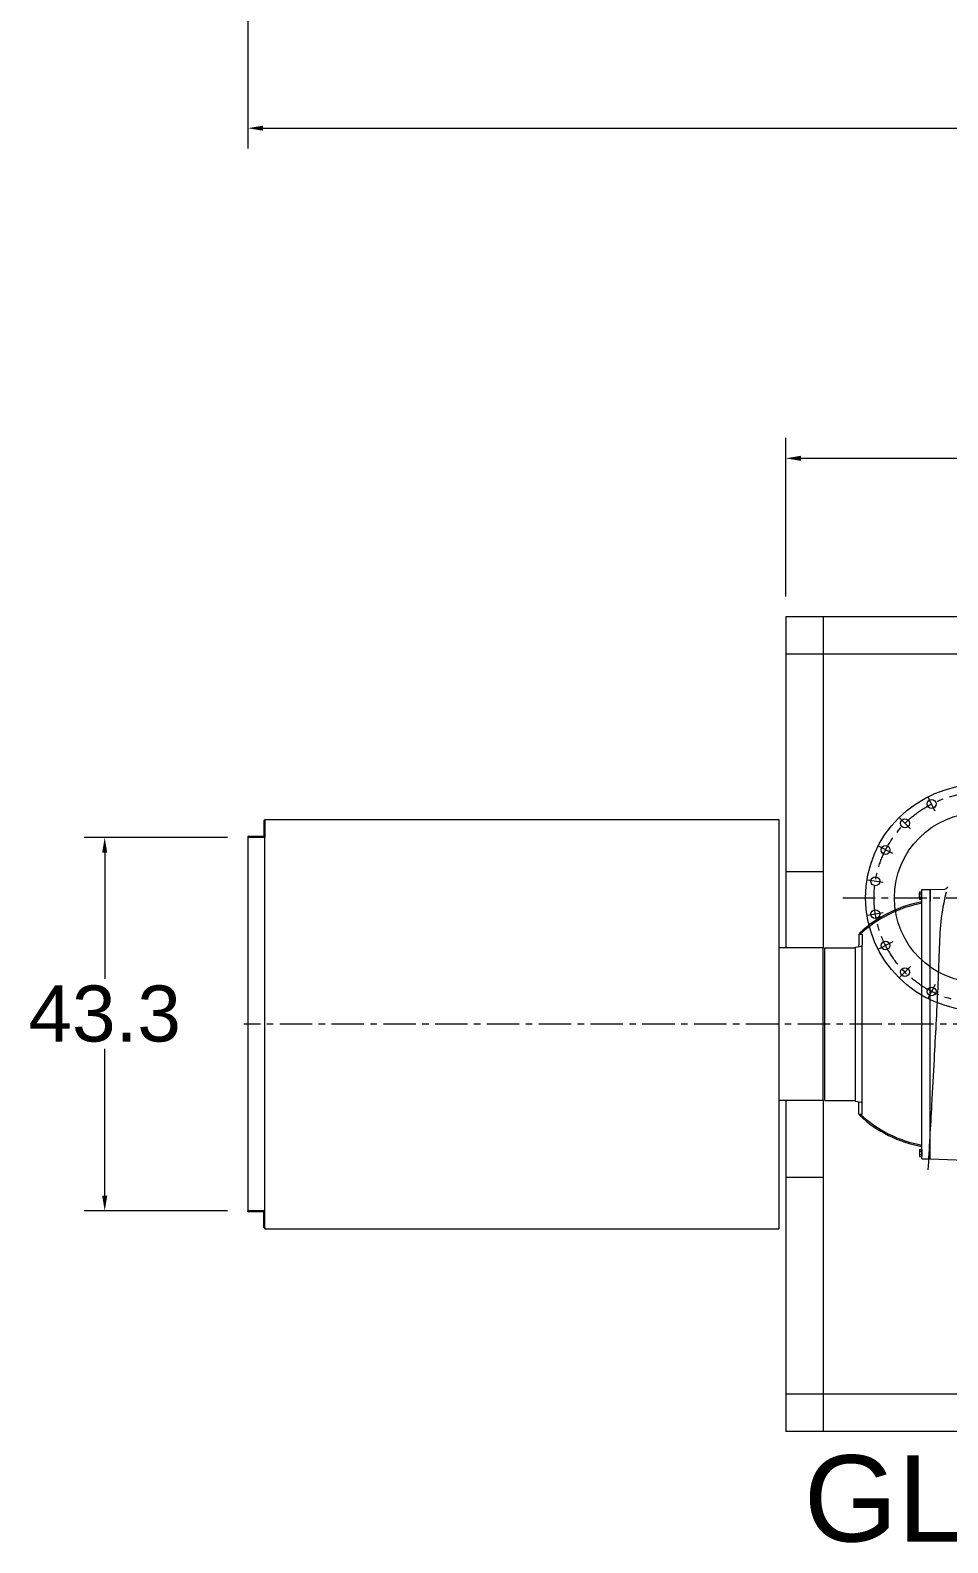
# Model space of a CAD drawing. Header units: inches. Extents: x 0 to 26418, y 0 to 20128.
# Drawn here: x 9010 to 11710, y 7250 to 11704 of the extents above; entities that cross this region are included whole.
import ezdxf

# ---------------------------------------------------------------- set-up
doc = ezdxf.new("R2010")
doc.units = ezdxf.units.IN
doc.header["$MEASUREMENT"] = 0
doc.linetypes.add('CENTER', pattern=[50.8, 31.75, -6.35, 6.35, -6.35])
doc.layers.get('Defpoints').update_dxf_attribs({"lineweight": 5})
for name, color, linetype, lineweight in [('CAXA0', 7, 'Continuous', 5), ('CAXA1', 5, 'CENTER', 5), ('CAXAEB0', 7, 'Continuous', 5), ('CAXA细实线层', 7, 'Continuous', 5)]:
    doc.layers.add(name, color=color, linetype=linetype, lineweight=lineweight)
doc.styles.add('Roman', font='arial.ttf')
doc.styles.get("Standard").update_dxf_attribs({"font": 'arial.ttf'})
doc.dimstyles.new('ISO-25', dxfattribs={"dimscale": 30, "dimtxt": 1.5, "dimasz": 1.5, "dimexe": 2, "dimexo": 2, "dimtad": 1, "dimtih": 1, "dimtoh": 1, "dimdec": 1, "dimlfac": 0.03937, "dimdsep": 46, "dimtxsty": 'Standard', "dimcen": 2.5, "dimclrd": 7, "dimclre": 7, "dimclrt": 7, "dimadec": 0, "dimazin": 0, "dimtfac": 1, "dimtdec": 1, "dimtmove": 0, "dimatfit": 3, "dimfxl": 1, "dimlwd": 5, "dimlwe": 5, "dimarcsym": 0})

# ---------------------------------------------------------------- blocks, each defined once
blk = doc.blocks.new('*D44')
at = {"color": 7, "linetype": 'Continuous', "lineweight": 5, "transparency": 16777216}
for p, q in [((9650.4, 12558.3), (9650.4, 11355.8)), ((15833.4, 12171.3), (15833.4, 11355.8)), ((9695.4, 11415.8), (15788.4, 11415.8))]:
    blk.add_line(p, q, dxfattribs=at)
at = {"color": 7, "transparency": 16777216}
for points in [[(9695.4, 11423.3), (9695.4, 11408.3), (9650.4, 11415.8)], [(15788.4, 11423.3), (15788.4, 11408.3), (15833.4, 11415.8)]]:
    blk.add_solid(points, dxfattribs=at)
at = {"layer": 'Defpoints', "color": 0, "transparency": 16777216}
for p in [(9650.4, 12618.3), (15833.4, 12231.3), (15833.4, 11415.8)]:
    blk.add_point(p, dxfattribs=at)
at = {"color": 7, "lineweight": 5, "transparency": 16777216, "insert": (13263.8, 11541.2), "char_height": 165, "attachment_point": 5, "style": 'Roman'}
blk.add_mtext('{\\H1.25x;C}', dxfattribs=at)
blk = doc.blocks.new('*D29')
at = {"color": 7, "linetype": 'Continuous', "lineweight": 5, "transparency": 16777216}
for p, q in [((9590.4, 9327), (9169.2, 9327)), ((9229.2, 9282), (9229.2, 8910.5)), ((9229.2, 8272), (9229.2, 8704.4)), ((9590.4, 8227), (9169.2, 8227))]:
    blk.add_line(p, q, dxfattribs=at)
at = {"color": 7, "transparency": 16777216}
for points in [[(9221.7, 9282), (9236.7, 9282), (9229.2, 9327)], [(9221.7, 8272), (9236.7, 8272), (9229.2, 8227)]]:
    blk.add_solid(points, dxfattribs=at)
at = {"layer": 'Defpoints', "color": 0, "transparency": 16777216}
for p in [(9229.2, 9327), (9650.4, 9327), (9650.4, 8227)]:
    blk.add_point(p, dxfattribs=at)
at = {"color": 7, "lineweight": 5, "transparency": 16777216, "insert": (9229.2, 8807.4), "char_height": 165, "attachment_point": 5, "style": 'Roman'}
blk.add_mtext('43.3', dxfattribs=at)
blk = doc.blocks.new('*D47')
at = {"color": 7, "linetype": 'Continuous', "lineweight": 5, "transparency": 16777216}
for p, q in [((11233.4, 10037), (11233.4, 10503.6)), ((15833.4, 10037), (15833.4, 10503.6)), ((11278.4, 10443.6), (15788.4, 10443.6))]:
    blk.add_line(p, q, dxfattribs=at)
at = {"color": 7, "transparency": 16777216}
for points in [[(11278.4, 10451.1), (11278.4, 10436.1), (11233.4, 10443.6)], [(15788.4, 10451.1), (15788.4, 10436.1), (15833.4, 10443.6)]]:
    blk.add_solid(points, dxfattribs=at)
at = {"layer": 'Defpoints', "color": 0, "transparency": 16777216}
for p in [(15833.4, 10443.6), (11233.4, 9977), (15833.4, 9977)]:
    blk.add_point(p, dxfattribs=at)
at = {"color": 7, "lineweight": 5, "transparency": 16777216, "insert": (13533.4, 10565.4), "char_height": 165, "attachment_point": 5, "style": 'Roman'}
blk.add_mtext('{\\H1.25x;D}', dxfattribs=at)

msp = doc.modelspace()

# ---------------------------------------------------------------- linework, layer by layer
at = {"color": 7, "lineweight": 5}
for p, q in [((11233.4, 9977.04), (11233.22, 9002.07)), ((15833.4, 9977.04), (11233.4, 9977.04)), ((11343.3, 9977.04), (11343.26, 9002.05)), ((15833.4, 9867.04), (11233.38, 9867.04)), ((9697.41, 9377.04), (9697.41, 9330.04)), ((9700.41, 9377.04), (9697.41, 9377.04)), ((9700.41, 9380.04), (11210.41, 9380.04)), ((9700.41, 9377.04), (9700.41, 9380.04)), ((9700.41, 8174.04), (9700.41, 9380.04)), ((9700.41, 9377.04), (9700.41, 9327.04)), ((11210.31, 9380.04), (11213.31, 9380.04)), ((11213.4, 9380.04), (11213.4, 9077.06)), ((9697.41, 9330.04), (9650.41, 9330.04)), ((9650.41, 9330.04), (9650.41, 9327.04)), ((9700.41, 9327.04), (9650.41, 9327.04)), ((9650.41, 9327.04), (9650.41, 8227.04)), ((11233.3, 9227.04), (11343.3, 9227.04)), ((11213.4, 9077.06), (11213.41, 8174.04)), ((11452.89, 9042.04), (11450.07, 9045.07)), ((11343.26, 9002.05), (11213.3, 9002.07)), ((11348.3, 9002.04), (11438.3, 9002.04)), ((11348.3, 8552.04), (11348.3, 9002.04)), ((11438.3, 9004.04), (11455.74, 9006.61)), ((11438.3, 8550.04), (11438.3, 9004.04)), ((11448.3, 9042.04), (11448.3, 9011.04)), ((11448.3, 9042.04), (11458.3, 9042.04)), ((11448.3, 9005.51), (11448.3, 9011.04)), ((11458.3, 9042.04), (11458.3, 9009.57)), ((11458.3, 8512.04), (11458.3, 9009.57)), ((11343.3, 8552.02), (11213.3, 8552.04)), ((11233.4, 8552.04), (11233.4, 7577.04)), ((11343.3, 8552.02), (11343.3, 7577.04)), ((11348.3, 8552.04), (11438.3, 8552.04)), ((11438.3, 8550.04), (11455.74, 8547.48)), ((11448.3, 8512.04), (11448.3, 8548.57)), ((11448.3, 8512.04), (11458.3, 8512.04)), ((11452.89, 8512.04), (11450.07, 8509.01)), ((11233.3, 8327.04), (11343.3, 8327.04)), ((9700.41, 8227.04), (9650.41, 8227.04)), ((9650.41, 8224.04), (9650.41, 8227.04)), ((9697.41, 8224.04), (9650.41, 8224.04)), ((9697.41, 8177.04), (9697.41, 8224.04)), ((9700.41, 8177.04), (9700.41, 8227.04)), ((9700.41, 8177.04), (9697.41, 8177.04)), ((9700.41, 8177.04), (9700.41, 8174.04)), ((9700.41, 8174.04), (11210.41, 8174.04)), ((11210.31, 8174.04), (11213.31, 8174.04)), ((15833.4, 7687.04), (11233.3, 7687.04)), ((15833.4, 7577.04), (11233.3, 7577.04))]:
    msp.add_line(p, q, dxfattribs=at)
for centre, radius in [((11801.15, 9149.54), 332.85), ((11803.28, 9149.54), 250), ((11662.56, 9425.75), 13), ((11584.1, 9368.74), 13), ((11527.09, 9290.28), 13), ((11497.12, 9198.04), 13), ((11497.12, 9101.05), 13), ((11527.09, 9008.8), 13), ((11584.1, 8930.34), 13), ((11662.56, 8873.33), 13)]:
    msp.add_circle(centre, radius, dxfattribs=at)
for centre, radius, start, end in [((11699.3, 8777.04), 366, 100.2299, 132.9187), ((11699.3, 8777.04), 362, 100.34418, 132.94196), ((11455.3, 9009.57), 3, 278.36933, 360), ((11699.3, 8777.04), 366, 227.0813, 259.7701), ((11699.3, 8777.04), 362, 227.05804, 259.65582), ((11455.3, 8544.51), 3, 0, 81.63067)]:
    msp.add_arc(centre, radius, start, end, dxfattribs=at)
msp.add_open_spline([(11652.58, 8348.03), (11656.32, 8412.02), (11662.53, 8520.89), (11670.15, 8663.9), (11678.32, 8814.38), (11684.64, 8949.33), (11688.3, 9080.13), (11699.31, 9138.49), (11706.43, 9167.31)], degree=3, knots=[0, 0, 0, 0, 192.3097411, 327.1888313, 429.7091795, 644.421808, 732.7811491, 821.7775997, 821.7775997, 821.7775997, 821.7775997], dxfattribs=at)
at = {"layer": 'CAXA0', "color": 7, "linetype": 'Continuous', "lineweight": 5}
msp.add_line((11343.26, 8552.05), (11343.26, 9002.05), dxfattribs=at)
at = {"layer": 'CAXA1', "linetype": 'CENTER', "lineweight": 5, "ltscale": 3}
for p, q in [((11673.27, 9404.73), (11651.85, 9446.78)), ((11600.78, 9352.06), (11567.41, 9385.43)), ((11548.11, 9279.57), (11506.06, 9300.99)), ((11520.42, 9194.34), (11473.81, 9201.73)), ((11400.93, 9149.54), (12205.67, 9149.54)), ((11520.42, 9104.74), (11473.81, 9097.36)), ((11548.11, 9019.52), (11506.06, 8998.09)), ((11600.78, 8947.02), (11567.41, 8913.65)), ((11673.27, 8894.36), (11651.85, 8852.3)), ((12735.29, 8777.04), (9638.5, 8777.04))]:
    msp.add_line(p, q, dxfattribs=at)
msp.add_circle((11803.3, 9149.54), 310, dxfattribs=at)
at = {"layer": 'CAXAEB0', "color": 7, "lineweight": 5}
for p, q in [((11626.66, 9148.25), (11626.66, 9163.84)), ((11627.43, 9166.43), (11634.16, 9166.43)), ((11627.43, 9161.24), (11634.16, 9161.24)), ((11627.43, 9150.85), (11634.16, 9150.85)), ((11627.43, 9145.65), (11634.16, 9145.65)), ((11634.16, 9145.65), (11634.16, 9166.43)), ((11634.16, 9150.04), (11634.16, 9162.04)), ((11626.66, 8405.84), (11626.66, 8390.25)), ((11627.43, 8408.43), (11634.16, 8408.43)), ((11627.43, 8403.24), (11634.16, 8403.24)), ((11627.43, 8392.85), (11634.16, 8392.85)), ((11627.43, 8387.65), (11634.16, 8387.65)), ((11634.16, 8408.43), (11634.16, 8387.65)), ((11634.16, 8404.04), (11634.16, 8392.04))]:
    msp.add_line(p, q, dxfattribs=at)
for centre, radius, start, end in [((11631.45, 9163.84), 4.79, 147.13277, 212.86723), ((11644.66, 9156.04), 18, 163.22135, 196.77865), ((11631.45, 9148.25), 4.79, 147.13277, 212.86723), ((11631.45, 8405.84), 4.79, 147.13277, 212.86723), ((11644.66, 8398.04), 18, 163.22135, 196.77865), ((11631.45, 8390.25), 4.79, 147.13277, 212.86723)]:
    msp.add_arc(centre, radius, start, end, dxfattribs=at)
at = {"layer": 'CAXA细实线层', "color": 7, "linetype": 'Continuous', "lineweight": 5}
for p, q in [((11634.3, 9173.54), (11658.3, 9173.54)), ((11634.3, 8380.48), (11634.3, 9173.54)), ((11658.3, 9173.54), (11701.09, 9175.04)), ((11658.3, 9139.54), (11658.3, 9173.54)), ((11658.3, 9173.54), (11658.3, 9139.54)), ((11658.3, 9173.54), (11658.3, 9139.54)), ((11658.3, 9173.54), (11658.3, 9139.54)), ((11658.3, 8380.54), (11658.3, 9173.54)), ((11634.3, 8380.48), (11634.3, 8427.38)), ((11634.3, 8380.54), (11658.3, 8380.54)), ((11658.3, 8380.54), (11759.91, 8376.99))]:
    msp.add_line(p, q, dxfattribs=at)
msp.add_arc((11700.74, 9185.03), 10, 272, 338.01197, dxfattribs=at)

# ---------------------------------------------------------------- texts
at = {"color": 7, "linetype": 'Continuous', "lineweight": 5, "insert": (11286.37, 7507.49), "char_height": 254, "attachment_point": 1, "style": 'Roman'}
msp.add_mtext_dynamic_manual_height_columns('GL8-WX-02', width=3244.2481, gutter_width=1, heights=[0], dxfattribs=at)

# ---------------------------------------------------------------- dimensions: what is measured, and where the dimension line sits
at = {"color": 7, "lineweight": 5}
for base, p1, p2, text, picture, middle in [((15833.4, 11415.77), (9650.41, 12618.31), (15833.4, 12231.31), '{\\H1.25x;C}', '*D44', (13263.79, 11415.77)), ((15833.4, 10443.56), (11233.4, 9977.04), (15833.4, 9977.04), '{\\H1.25x;D}', '*D47', (13533.4, 10443.56))]:
    dim = msp.add_linear_dim(base=base, p1=p1, p2=p2, text=text, dimstyle='ISO-25', override={"dimtxt": 5.5, "dimpost": '\\X', "dimtxsty": 'Roman', "dimtmove": 1}, dxfattribs=at)
    dim.commit()
    dim.dimension.update_dxf_attribs({"geometry": picture, "text_midpoint": middle, "dimtype": 160})
dim = msp.add_linear_dim(base=(9229.17, 9327.04), p1=(9650.41, 8227.04), p2=(9650.41, 9327.04), angle=90, dimstyle='ISO-25', override={"dimtxt": 5.5, "dimpost": '\\X', "dimtxsty": 'Roman', "dimtmove": 1}, dxfattribs=at)
dim.commit()
dim.dimension.update_dxf_attribs({"geometry": '*D29', "text_midpoint": (9229.17, 8807.42), "dimtype": 160})

doc.saveas('drawing.dxf')
